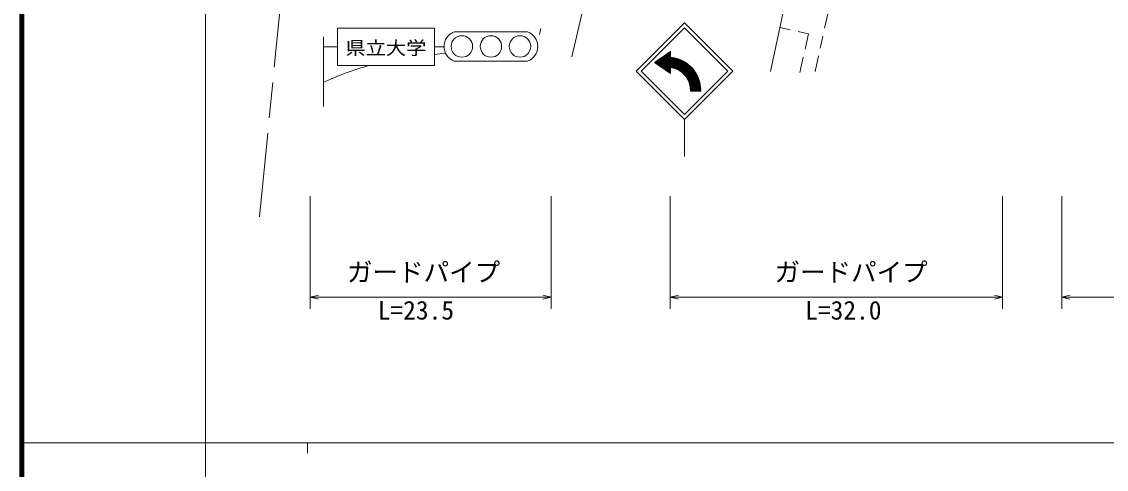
# Model space of a CAD drawing. Units: millimetres, scale not verified. Extents: x 40000 to 680000, y 20000 to 380000.
# Drawn here: x 40000 to 146252, y 202409 to 246306 of the extents above; entities that cross this region are included whole.
import ezdxf
from ezdxf.enums import TextEntityAlignment as Align

# ---------------------------------------------------------------- set-up
doc = ezdxf.new("R2010")
doc.units = ezdxf.units.MM
doc.header["$LTSCALE"] = 1000
doc.linetypes.add('CHAIN', pattern=[18.5, 12, -1.5, 3.5, -1.5])
for name, color, linetype, lineweight in [('M-BGD', 7, 'Continuous', 13), ('M-BMK', 2, 'CHAIN', 13), ('M-STR-HTXT', 7, 'Continuous', 13), ('M-STR-STRC', 7, 'Continuous', 13), ('M-TTL', 2, 'Continuous', 140), ('M-TTL-BAND', 7, 'Continuous', 13)]:
    doc.layers.add(name, color=color, linetype=linetype, lineweight=lineweight)
doc.styles.add('ＭＳ ゴシック', font='')
doc.styles.get('ＭＳ ゴシック').set_extended_font_data('MS Gothic')

msp = doc.modelspace()

# ---------------------------------------------------------------- linework, layer by layer
at = {"layer": 'M-BGD'}
for p, q in [((118659, 245677), (118992, 247207)), ((90717, 245040), (90870, 245639)), ((114281, 245750), (115289, 245517)), ((116068, 245337), (117075, 245104)), ((117075, 245104), (116736, 243609)), ((118233, 243723), (118488, 244895)), ((116558, 242829), (116219, 241334)), ((117730, 241412), (118063, 242941))]:
    msp.add_line(p, q, dxfattribs=at)
msp.add_lwpolyline([(93894, 242853), (96138, 252566), (114832, 248313), (113352, 241427)], dxfattribs=at)
at = {"layer": 'M-BMK'}
msp.add_line((69530, 290613), (63308, 227181), dxfattribs=at)
at = {"layer": 'M-STR-HTXT'}
for p, q in [((68274, 229194), (68274, 218152)), ((91864, 229194), (91864, 218152)), ((103536, 229194), (103536, 218152)), ((136088, 229194), (136088, 218152)), ((141883, 229194), (141883, 218152)), ((68274, 219289), (69074, 219489)), ((91864, 219289), (68274, 219289)), ((68274, 219289), (69074, 219089)), ((91864, 219289), (91064, 219489)), ((91864, 219289), (91064, 219089)), ((103536, 219289), (104336, 219489)), ((136088, 219289), (103536, 219289)), ((103536, 219289), (104336, 219089)), ((136088, 219289), (135288, 219489)), ((136088, 219289), (135288, 219089)), ((141883, 219289), (142683, 219489)), ((197046, 219289), (141883, 219289)), ((141883, 219289), (142683, 219089))]:
    msp.add_line(p, q, dxfattribs=at)
at = {"layer": 'M-STR-STRC'}
for p, q in [((70930, 242019), (70930, 245659)), ((70930, 245659), (80425, 245659)), ((80425, 245659), (80425, 242019)), ((100199, 241459), (104937, 246197)), ((100694, 241459), (104937, 245702)), ((104937, 246197), (109675, 241459)), ((104937, 245702), (109180, 241459)), ((69557, 237990), (69557, 244808)), ((82373, 245309), (89557, 245309)), ((70930, 243839), (69557, 243839)), ((81373, 243839), (80425, 243839)), ((103565, 243396), (102002, 242310)), ((102320, 242089), (103565, 243334)), ((103565, 243341), (103533, 243374)), ((103565, 243396), (103565, 242813)), ((81514, 243229), (80425, 243074)), ((89557, 242436), (82373, 242436)), ((102002, 242310), (103565, 241224)), ((102162, 242199), (102031, 242330)), ((102070, 242263), (102381, 242574)), ((102625, 241877), (102114, 242388)), ((102153, 242205), (102844, 242895)), ((103088, 241556), (102197, 242446)), ((102237, 242147), (103307, 243217)), ((103551, 241234), (102281, 242504)), ((103565, 241361), (102364, 242562)), ((102404, 242031), (103565, 243192)), ((103565, 241503), (102448, 242620)), ((102487, 241973), (103565, 243051)), ((103565, 241644), (102531, 242678)), ((102571, 241915), (103565, 242910)), ((103565, 241786), (102615, 242736)), ((102654, 241857), (103606, 242809)), ((103708, 241784), (102698, 242794)), ((102738, 241799), (103733, 242794)), ((103894, 241740), (102782, 242852)), ((102821, 241741), (103854, 242774)), ((104108, 241667), (102865, 242910)), ((102905, 241683), (103972, 242751)), ((104378, 241538), (102949, 242968)), ((102988, 241625), (104087, 242724)), ((106522, 239536), (103032, 243026)), ((103071, 241567), (104197, 242693)), ((106521, 239678), (103116, 243084)), ((103155, 241509), (104305, 242659)), ((106513, 239828), (103199, 243142)), ((103565, 242917), (103282, 243200)), ((103565, 243058), (103366, 243258)), ((103565, 243200), (103449, 243316)), ((103591, 241804), (104410, 242623)), ((106498, 239985), (103682, 242801)), ((103712, 241784), (104511, 242583)), ((103828, 241758), (104610, 242540)), ((106472, 240151), (103848, 242776)), ((103938, 241727), (104706, 242495)), ((106435, 240330), (104027, 242739)), ((104044, 241691), (104800, 242447)), ((104146, 241652), (104891, 242397)), ((106383, 240523), (104220, 242686)), ((104244, 241608), (104980, 242344)), ((104338, 241561), (105066, 242289)), ((106310, 240738), (104435, 242613)), ((106203, 240986), (104683, 242506)), ((106031, 241300), (104997, 242334)), ((80425, 242019), (70930, 242019)), ((100199, 241459), (104937, 236721)), ((100694, 241459), (104937, 237216)), ((103238, 241451), (103565, 241778)), ((103322, 241393), (103565, 241637)), ((103405, 241335), (103565, 241495)), ((103489, 241277), (103565, 241354)), ((103565, 241808), (103565, 241224)), ((104428, 241510), (105150, 242232)), ((104515, 241455), (105232, 242172)), ((104598, 241397), (105312, 242110)), ((104679, 241336), (105389, 242046)), ((104756, 241272), (105464, 241980)), ((104830, 241204), (105537, 241911)), ((104900, 241133), (105608, 241841)), ((104937, 237216), (109180, 241459)), ((104937, 236721), (109675, 241459)), ((104968, 241060), (105676, 241768)), ((105032, 240983), (105743, 241693)), ((105094, 240902), (105807, 241615)), ((105151, 240819), (105869, 241536)), ((105206, 240732), (105928, 241454)), ((105257, 240642), (105986, 241370)), ((105305, 240548), (106041, 241284)), ((105348, 240450), (106094, 241195)), ((106415, 239502), (105235, 240681)), ((106273, 239502), (105364, 240411)), ((105388, 240348), (106144, 241104)), ((105424, 240242), (106192, 241010)), ((106132, 239502), (105437, 240197)), ((105454, 240132), (106237, 240914)), ((105480, 240016), (106279, 240815)), ((105501, 239895), (106319, 240714)), ((105515, 239768), (106356, 240609)), ((105522, 239634), (106390, 240502)), ((105532, 239502), (106420, 240391)), ((105673, 239502), (106448, 240276)), ((105815, 239502), (106471, 240159)), ((105990, 239502), (105482, 240011)), ((105849, 239502), (105507, 239844)), ((105708, 239502), (105520, 239689)), ((105521, 239502), (106522, 239502)), ((105521, 239502), (106522, 239502)), ((105566, 239502), (105522, 239546)), ((105956, 239502), (106491, 240037)), ((106097, 239502), (106506, 239911)), ((106239, 239502), (106517, 239780)), ((106380, 239502), (106522, 239644)), ((104937, 236721), (104937, 233086))]:
    msp.add_line(p, q, dxfattribs=at)
msp.add_lwpolyline([(103565, 242813), (103565, 243396), (102002, 242310), (103565, 241224), (103565, 241808)], dxfattribs=at)
for centre in [(83119, 243872), (85965, 243872), (88811, 243872)]:
    msp.add_circle(centre, 1050, dxfattribs=at)
for centre, radius, start, end in [((82904, 243872), 1532, 110.30547, 249.69453), ((89026, 243872), 1532, 290.30547, 69.69453), ((103280, 239583), 3242, 358.56476, 84.95584), ((103280, 239583), 3242, 358.56476, 84.95584), ((82214, 212804), 30323, 105.52986, 114.67264), ((103280, 239583), 2242, 357.9245, 82.69614), ((103280, 239583), 2242, 357.9245, 82.69614)]:
    msp.add_arc(centre, radius, start, end, dxfattribs=at)
at = {"layer": 'M-TTL'}
msp.add_line((40000, 380000), (40000, 20000), dxfattribs=at)
at = {"layer": 'M-TTL-BAND'}
for p, q in [((58000, 370000), (58000, 20000)), ((40000, 205000), (579000, 205000)), ((68000, 205000), (68000, 204000))]:
    msp.add_line(p, q, dxfattribs=at)

# ---------------------------------------------------------------- texts
at = {"layer": 'M-STR-HTXT', "style": 'ＭＳ ゴシック'}
for s, p in [('ガードパイプ', (79372, 220278)), ('ガードパイプ', (121245, 220278)), ('L=23.5', (78616, 216544)), ('L=32.0', (120490, 216544))]:
    msp.add_text(s, height=1833, dxfattribs=at).set_placement(p, align=Align.BOTTOM_CENTER)
at = {"layer": 'M-STR-STRC', "style": 'ＭＳ ゴシック', "width": 1.1}
msp.add_text('県立大学', height=1320, dxfattribs=at).set_placement((75679, 242674), align=Align.BOTTOM_CENTER)

doc.saveas('drawing.dxf')
